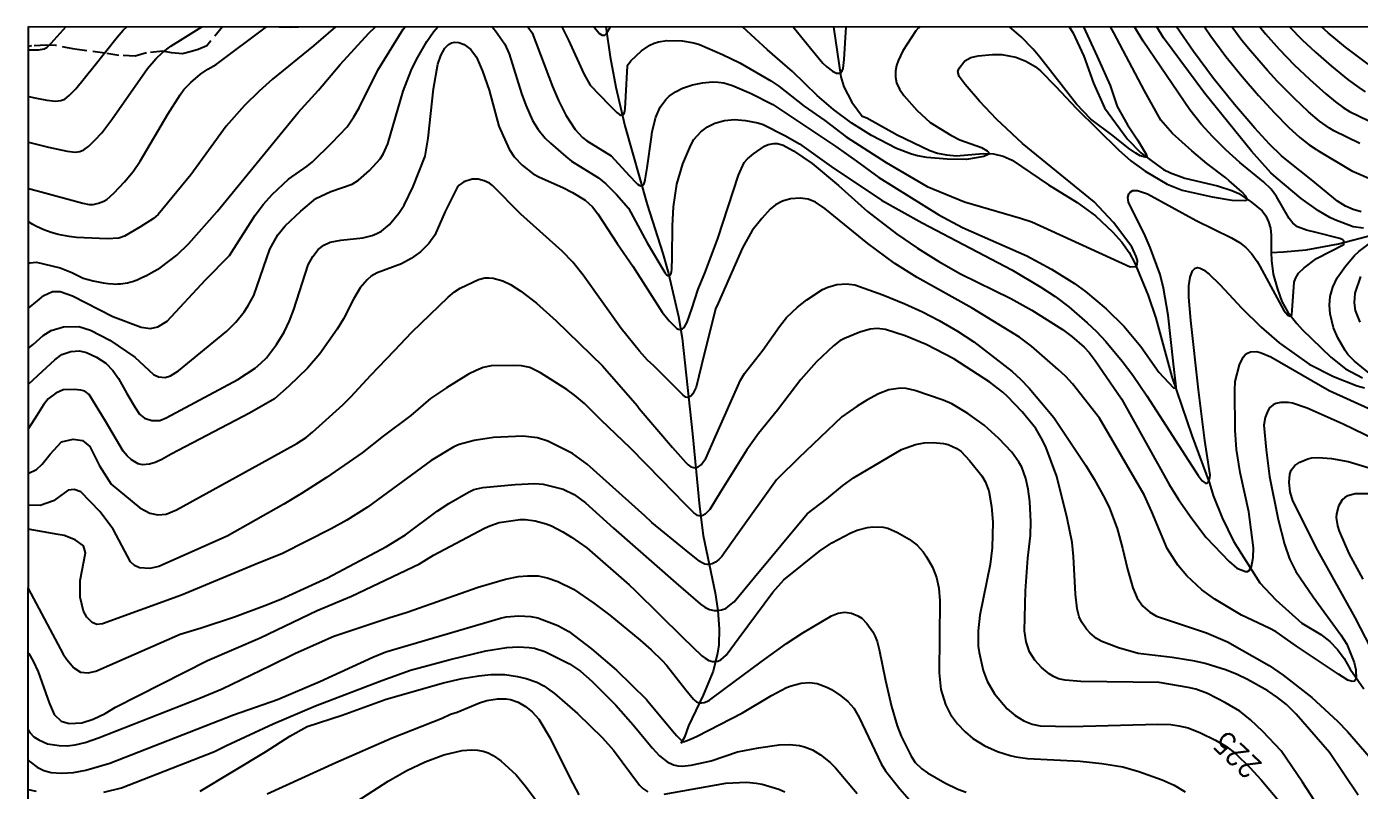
# Model space of a CAD drawing. Extents: x 197794 to 200030, y 561152 to 563931.
# Drawn here: x 197794 to 198343, y 563613 to 563927 of the extents above; entities that cross this region are included whole.
import ezdxf
from ezdxf.enums import TextEntityAlignment as Align

# ---------------------------------------------------------------- set-up
doc = ezdxf.new("R2010")
doc.units = 0
doc.linetypes.add('5M2P5', pattern=[7.5, 5, -2.5])
for name, color, linetype in [('A0023119', 1, '5M2P5'), ('E0022112', 5, 'CONTINUOUS'), ('F0017111', 30, 'CONTINUOUS'), ('F0017114', 7, 'CONTINUOUS'), ('F0017131', 7, 'CONTINUOUS'), ('H0017334', 7, 'CONTINUOUS')]:
    doc.layers.add(name, color=color, linetype=linetype)
doc.styles.add('HIST', font='romans.shx', dxfattribs={"bigfont": 'ngsw.shx'})

msp = doc.modelspace()

# ---------------------------------------------------------------- linework, layer by layer
at = {"layer": 'A0023119'}
for points in [[(197874.498, 563927.429), (197868.025, 563919.516), (197864.533, 563918.062), (197861.16, 563917.01), (197857.964, 563916.301), (197853.484, 563916.688), (197849.867, 563917.346), (197843.145, 563916.671), (197840.797, 563915.964), (197838.493, 563915.272), (197831.813, 563915.608), (197826.038, 563916.527), (197813.506, 563918.139), (197805.646, 563919.732), (197801.862, 563919.816), (197795.852, 563919.523), (197794.528, 563919.208)], [(197897.804, 563927.426), (197902.663, 563927.273), (197905.563, 563927.401), (197905.772, 563927.425)]]:
    msp.add_lwpolyline(points, dxfattribs=at)
at = {"layer": 'E0022112', "flags": 128}
for points in [[(198032.54, 563927.408), (198034.27, 563915), (198036.57, 563902.5), (198040.31, 563886.62), (198049.5, 563854.2), (198056.03, 563833.95), (198058.33, 563825.71), (198062.38, 563808.04), (198063.94, 563799.11), (198068.23, 563759.6), (198071.06, 563729.63), (198072.65, 563717.72), (198077.54, 563694.08), (198078.64, 563686.81), (198079.23, 563679.31), (198079.03, 563672.74), (198078.57, 563669.27), (198076.69, 563661.81), (198072.54, 563651.91), (198066.6, 563639.3), (198064.85, 563634.67), (198063.42, 563632.08)], [(198126.25, 563927.395), (198129.36, 563906.71), (198130.62, 563902.62), (198133.93, 563896.27), (198138.11, 563890.53), (198140.06, 563889.91), (198152.57, 563882.81), (198165.99, 563876.43), (198169.24, 563875.27), (198172.88, 563874.58), (198176.96, 563874.25), (198187.98, 563875.21), (198192.25, 563874.96), (198196.26, 563874.07), (198199.97, 563872.47), (198214.87, 563862.2), (198226.68, 563855.01), (198234.32, 563849.41), (198241.48, 563842.75), (198245.17, 563838.69), (198248.16, 563834.34), (198250.48, 563829.93), (198256.06, 563816.65), (198259.15, 563807.34), (198265.79, 563783.14), (198274, 563758.89), (198281.24, 563739.31), (198282.8, 563734.18), (198286.56, 563724.96), (198291.19, 563715.44), (198302.01, 563698.25), (198308.57, 563691.29), (198319.28, 563681.55), (198327.11, 563676.91), (198330.88, 563674.08), (198334.01, 563670.78), (198336.71, 563667.01), (198339.31, 563662.6), (198344.84, 563654.5)], [(198223.379, 563927.382), (198225.01, 563924.98), (198229.54, 563915.26), (198233.4, 563904.18), (198238.01, 563893.97), (198247.52, 563881.04), (198253, 563875.42), (198259.79, 563870.31), (198262.36, 563868.6), (198265.17, 563867.21), (198271.1, 563864.95), (198284.55, 563861.81), (198290.53, 563859.88), (198293.4, 563858.63), (198298.52, 563855.08), (198302.92, 563851.48), (198304.54, 563849.52), (198305.63, 563847.07), (198306.35, 563844.37), (198306.72, 563841.55), (198306.748, 563834.302), (198306.76, 563831.1), (198307.55, 563825.38), (198309.26, 563819.25), (198311.09, 563814.14), (198313.5, 563809.8), (198317.23, 563805.11), (198319.48, 563802.57), (198331.31, 563791.23), (198337.36, 563786.44), (198344.29, 563782.68)], [(198306.748, 563834.302), (198311.74, 563834.66), (198321.05, 563835.5), (198334.39, 563837.97), (198349.08, 563841.8), (198363.31, 563848.26), (198379.98, 563856.64), (198404.23, 563868.6), (198419.26, 563880.58), (198446.07, 563901.39), (198453.02, 563910), (198467.99, 563926.6), (198468.549, 563927.348)]]:
    msp.add_lwpolyline(points, dxfattribs=at)
at = {"layer": 'F0017111'}
for points, elevation in [([(197794.495, 563794.973), (197796.471, 563796.469), (197800.537, 563800.109), (197803.835, 563802.227), (197808.996, 563803.713), (197815.309, 563803.834), (197820.044, 563802.419), (197828.066, 563798.269), (197838.42, 563791.241), (197846.1, 563784.125), (197848.066, 563783.164), (197850.872, 563782.832), (197853.097, 563783.49), (197856.359, 563785.608), (197876.34, 563801.96), (197879.93, 563805.63), (197883.44, 563809.93), (197885, 563812.23), (197887.4, 563816.68), (197894.07, 563835.71), (197897.26, 563841.6), (197900.37, 563845.39), (197906.81, 563851.44), (197912.96, 563856.59), (197919.17, 563859.47), (197927.93, 563862.57), (197930.56, 563864.15), (197935.1, 563868.15), (197939.49, 563872.98), (197940.7, 563874.87), (197942.65, 563879.12), (197948.99, 563900.82), (197952.32, 563909.32), (197954.48, 563913.92), (197958.72, 563921.39), (197961.41, 563925.34), (197963.277, 563927.417)], 195), ([(197794.499, 563811.449), (197798.254, 563814.403), (197800.831, 563816.701), (197804.429, 563818.25), (197807.628, 563818.339), (197812.625, 563816.447), (197829.314, 563808.026), (197840.984, 563803.628), (197844.81, 563803.054), (197847.886, 563803.694), (197851.765, 563806.029), (197867.49, 563823.033), (197877.37, 563833.15), (197887.95, 563849.79), (197891.41, 563854.22), (197895.03, 563858.27), (197901.67, 563864.56), (197909.46, 563869.97), (197911.65, 563871.75), (197919.61, 563879.5), (197925.9, 563886.2), (197928.64, 563890.21), (197930.82, 563893.99), (197938.52, 563909.56), (197948.97, 563926.4), (197949.789, 563927.419)], 190), ([(197794.504, 563829.853), (197795.059, 563830.115), (197797.892, 563830.39), (197807.604, 563828.029), (197812.377, 563826.146), (197817.139, 563823.723), (197821.27, 563822.683), (197823.328, 563822.226), (197825.375, 563821.843), (197827.409, 563821.559), (197829.426, 563821.4), (197830.427, 563821.374), (197831.422, 563821.389), (197832.412, 563821.447), (197833.396, 563821.552), (197834.396, 563821.71), (197835.389, 563821.917), (197836.376, 563822.169), (197837.358, 563822.463), (197839.305, 563823.166), (197841.235, 563823.999), (197843.151, 563824.935), (197845.057, 563825.95), (197848.85, 563828.11), (197855.66, 563833.33), (197860.61, 563838.06), (197872.31, 563851.32), (197905.65, 563892.09), (197914.03, 563901.32), (197922.99, 563911.82), (197934.82, 563924.79), (197937.521, 563927.421)], 185), ([(197921.063, 563927.423), (197912.02, 563919.59), (197895.08, 563905.81), (197889.56, 563900.9), (197883.55, 563895.01), (197876.03, 563886.37), (197861.5, 563866.37), (197847.93, 563850.07), (197846, 563848.4), (197840.5, 563844.79), (197834.17, 563841.1), (197831.8, 563840.21), (197826.959, 563840.059), (197820.638, 563840.207), (197817.502, 563840.36), (197814.395, 563840.605), (197811.326, 563840.975), (197809.809, 563841.216), (197808.305, 563841.5), (197806.815, 563841.831), (197805.341, 563842.213), (197803.884, 563842.648), (197802.445, 563843.142), (197800.908, 563843.745), (197799.39, 563844.412), (197797.89, 563845.133), (197796.404, 563845.9), (197794.509, 563846.953)], 180), ([(198279.177, 563927.374), (198281.82, 563923.55), (198288.05, 563915.2), (198294.68, 563906.93), (198301.49, 563899.02), (198308.05, 563891.9), (198313.82, 563886.08), (198318.54, 563881.75), (198322.34, 563878.73), (198325.54, 563876.63), (198325.98, 563876.41), (198339.96, 563867.98), (198348.92, 563864.14)], 205), ([(198343.29, 563879.25), (198332.49, 563884.48), (198330.73, 563885.54), (198326.63, 563888.54), (198322.08, 563892.33), (198316.24, 563897.81), (198309.36, 563904.77), (198305.14, 563909.35), (198298.14, 563917.43), (198294.62, 563921.77), (198290.508, 563927.373)], 210), ([(198301.969, 563927.371), (198304.31, 563924.51), (198310.01, 563918.1), (198316.13, 563911.77), (198322.59, 563905.61), (198329.2, 563899.78), (198333.2, 563896.52), (198336.41, 563894.15), (198338.96, 563892.5), (198354.6, 563884.88)], 215), ([(198314.301, 563927.369), (198319.42, 563922.06), (198324.91, 563916.9), (198331.51, 563911.14), (198338.44, 563905.59), (198342.79, 563902.38), (198345.48, 563900.58)], 220), ([(198358.78, 563752.76), (198336.31, 563763.66), (198321.54, 563770.24), (198315.42, 563772.29), (198313.72, 563772.58), (198310.68, 563772.6), (198308.64, 563772.17), (198307.46, 563771.61), (198306.01, 563770.34), (198305.25, 563769.17), (198304.17, 563766.41), (198303.71, 563763.22), (198304.64, 563753.01), (198305.99, 563742.07), (198309.51, 563724.33), (198312.17, 563714.11), (198314.2, 563708.15), (198316.84, 563702.95), (198323.97, 563692.41), (198335.39, 563676.74), (198337.84, 563672.99), (198340.89, 563665.34), (198341.56, 563662.31), (198341.73, 563658.72), (198340.98, 563657.7), (198340.11, 563657.54), (198338.32, 563658.18), (198334.41, 563660.55), (198317.09, 563672.08), (198308.74, 563678.03), (198305.89, 563679.61), (198294.5, 563684.93), (198283.43, 563691.43), (198278.07, 563695.33), (198271.89, 563701.06), (198268.24, 563705.45), (198263.87, 563712.42), (198257.51, 563727.53), (198254.31, 563734.47), (198235.99, 563766.08), (198224.85, 563780.2), (198222.07, 563783.26), (198218.95, 563786.13), (198207.93, 563795.76), (198202.99, 563799.54), (198183.44, 563811.45), (198160.84, 563824.07), (198151.62, 563829.9), (198140.5, 563838.08), (198122.72, 563852.55), (198118.87, 563855.17), (198115.83, 563856.3), (198112.6, 563856.77), (198108.61, 563856.53), (198105.35, 563855.57), (198102.39, 563853.95), (198100.21, 563852.18), (198096.76, 563848.43), (198092.75, 563843.47), (198088.77, 563836.35), (198078.83, 563813.49), (198077.66, 563811.09), (198071.95, 563787.95), (198069.72, 563778.9), (198069.06, 563777.51), (198068.39, 563776.16), (198067.46, 563775.2), (198066.6, 563774.6), (198066.1, 563774.64), (198065.49, 563774.8), (198064.89, 563775.18), (198064.33, 563775.62), (198061.18, 563778.71), (198053.24, 563786.69), (198052.28, 563787.7), (198049.68, 563790.03), (198046.4, 563793.76), (198038.75, 563803.07), (198023.13, 563825.06), (198018.94, 563830.34), (198014.51, 563834.95), (197997.51, 563850.11), (197985.73, 563862), (197984.52, 563862.88), (197982.29, 563863.92), (197979.83, 563864.52), (197977.37, 563864.54), (197973.94, 563863.49), (197972.06, 563862.11), (197971.27, 563861.16), (197966.23, 563851.26), (197961.98, 563841.56), (197959.54, 563838.03), (197956.14, 563834.7), (197952.22, 563831.86), (197948.21, 563829.72), (197938.18, 563825.92), (197935.78, 563824.56), (197934.11, 563823.15), (197931.25, 563819.76), (197928.51, 563815.07), (197924.33, 563807.04), (197921.77, 563802.78), (197914.58, 563792.55), (197909.51, 563786.76), (197901.87, 563779.24), (197895.92, 563774.04), (197885.608, 563768.097), (197853.351, 563751.319), (197849.521, 563749.084), (197846.705, 563747.86), (197844.44, 563747.189), (197841.514, 563746.877), (197839.71, 563747.253), (197836.955, 563748.986), (197835.158, 563750.593), (197833.545, 563752.537), (197826.224, 563764.837), (197819.552, 563775.9), (197817.717, 563777.268), (197816.143, 563777.66), (197813.345, 563777.855), (197808.804, 563777.704), (197805.816, 563776.448), (197802.59, 563774.049), (197800.746, 563771.644), (197797.951, 563767.209), (197794.486, 563761.882)], 205), ([(197794.481, 563743.241), (197797.793, 563744.971), (197800.195, 563747.074), (197803.421, 563751.282), (197808.205, 563756.282), (197812.908, 563757.495), (197816.827, 563756.93), (197819.787, 563754.437), (197823.82, 563746.446), (197828.62, 563738.915), (197840.428, 563729.102), (197844.491, 563726.891), (197847.85, 563726.194), (197851.263, 563726.508), (197855.6, 563728.376), (197889.489, 563746.977), (197905.11, 563755.67), (197908.96, 563758.15), (197911.59, 563760.3), (197924.05, 563771.58), (197927.35, 563774.85), (197935.63, 563783.87), (197945.45, 563793.91), (197952.52, 563801.59), (197967.51, 563816.02), (197970.07, 563818.15), (197972.41, 563819.6), (197979.98, 563823.3), (197982.57, 563823.91), (197984.22, 563823.97), (197985.99, 563823.78), (197990.03, 563822.64), (197993.17, 563821.2), (197997.52, 563818.44), (198003.88, 563813.44), (198011.97, 563806.19), (198031.08, 563787.69), (198045.33, 563771.25), (198046.29, 563770.04), (198060.01, 563754.01), (198065.45, 563747.81), (198066.45, 563746.9), (198067.52, 563746.1), (198068.63, 563745.71), (198069.55, 563745.58), (198070.57, 563746.05), (198071.72, 563746.88), (198072.68, 563748.17), (198073.63, 563749.51), (198077.67, 563758.59), (198087.99, 563781.79), (198089.61, 563784.54), (198097.2, 563794.18), (198104.03, 563803.87), (198106.96, 563807.62), (198111.47, 563811.8), (198115.27, 563814.86), (198121.79, 563819.07), (198123.93, 563820.14), (198127.73, 563821.21), (198131.64, 563821.45), (198135.16, 563821), (198146.7, 563816.88), (198155.7, 563813.26), (198163.01, 563809.95), (198169.83, 563806.35), (198177.36, 563801.89), (198184.16, 563797.49), (198199.96, 563785.27), (198203.35, 563782.18), (198206.91, 563778.48), (198217.13, 563766.42), (198230.34, 563746.56), (198233.79, 563741), (198238.18, 563732.98), (198240.03, 563729.02), (198243.18, 563720.62), (198245.44, 563712.5), (198247.43, 563703.82), (198249.67, 563696.19), (198251.5, 563691.86), (198253.83, 563688.64), (198256.71, 563686.13), (198259.4, 563684.55), (198279.97, 563677.69), (198288.75, 563673.95), (198305.84, 563664.19), (198311.64, 563660.17), (198323.4, 563650.98), (198334.06, 563641.25), (198338.14, 563636.92), (198352.49, 563620.42)], 210), ([(198342.56, 563610.73), (198330.71, 563628.3), (198316.97, 563644.04), (198312.94, 563648.04), (198309.34, 563651.04), (198305.31, 563653.72), (198296.93, 563658.43), (198292.69, 563660.47), (198288.27, 563662.24), (198279.54, 563664.96), (198275.26, 563665.95), (198265.92, 563667.41), (198251.92, 563669.05), (198243.81, 563671.49), (198236.93, 563674.04), (198234.67, 563675.31), (198232.05, 563677.46), (198230.55, 563679.16), (198228.58, 563682.17), (198227.61, 563684.28), (198226.67, 563687.49), (198225.98, 563693.49), (198225.18, 563709.02), (198224.61, 563714.87), (198222.65, 563724.92), (198218.39, 563742.03), (198213.91, 563753.91), (198212.47, 563757.04), (198209.66, 563761.85), (198204.08, 563768.64), (198198.06, 563775.05), (198196.07, 563776.87), (198190.71, 563780.88), (198175.94, 563790.6), (198164.47, 563796.45), (198155.9, 563800.07), (198147.75, 563802.57), (198144.34, 563803.04), (198141.43, 563802.75), (198137.14, 563801.59), (198130.81, 563798.97), (198128.96, 563797.93), (198126.33, 563795.92), (198119.24, 563789.32), (198112.89, 563781.96), (198103.2, 563769.41), (198095.35, 563759.77), (198090.6, 563753.04), (198079.62, 563735.39), (198075.32, 563728.49), (198074.4, 563727.51), (198073.48, 563726.57), (198072.45, 563726.03), (198071.57, 563725.76), (198070.97, 563725.81), (198070.23, 563726.02), (198069.51, 563726.49), (198068.82, 563727.04), (198065.03, 563730.83), (198055.46, 563740.64), (198042.6, 563753.73), (198030.51, 563765.23), (198023.7, 563772.18), (198019.64, 563775.58), (198016.41, 563777.87), (198005.61, 563784.84), (198001.18, 563786.92), (197997.68, 563787.66), (197994.55, 563787.86), (197985.23, 563787.63), (197981.92, 563786.92), (197979.11, 563785.77), (197975.95, 563784.16), (197966.79, 563778.57), (197960.25, 563774.16), (197952.17, 563767.21), (197940.69, 563758.74), (197932.06, 563751.86), (197917.3, 563741.65), (197907.12, 563735), (197899.8, 563730.62), (197876.365, 563717.489), (197848.208, 563704.982), (197844.561, 563704.126), (197840.343, 563704.475), (197838.256, 563705.398), (197836.579, 563706.939), (197829.46, 563720.378), (197823.997, 563727.665), (197816.185, 563735.67), (197813.349, 563736.685), (197810.927, 563736.373), (197804.873, 563732.024), (197799.325, 563730.073), (197794.6, 563730.239), (197794.477, 563730.27)], 215), ([(198326.14, 563605.96), (198319.61, 563616.12), (198310.78, 563628.95), (198303.2, 563636.95), (198298.18, 563641.83), (198293.78, 563645.39), (198287.85, 563648.83), (198280.51, 563652.56), (198275.66, 563654.35), (198272.5, 563655.16), (198260.58, 563657.13), (198228.24, 563657.58), (198221.75, 563658.1), (198219.02, 563658.72), (198216.94, 563659.57), (198215.13, 563660.68), (198212, 563663.35), (198209.25, 563666.38), (198207.07, 563669.85), (198205.67, 563673.97), (198205, 563678.51), (198205.43, 563694.93), (198206.47, 563708.43), (198207.46, 563717.72), (198207.66, 563723.39), (198207.2, 563731.69), (198206.58, 563736.77), (198205.56, 563741.27), (198203.89, 563745.86), (198202.72, 563748), (198199.83, 563752.05), (198194.47, 563757.77), (198188.38, 563763.27), (198181.72, 563767.95), (198175.06, 563772.04), (198171.56, 563773.53), (198159.82, 563777.56), (198156.31, 563778.35), (198153.93, 563778.43), (198149.06, 563777.74), (198144.79, 563776.15), (198140.01, 563773.55), (198136.13, 563771.08), (198129.77, 563766.58), (198111.83, 563749.59), (198103.7, 563741.49), (198102.79, 563740.65), (198086.66, 563717.97), (198080.35, 563709.09), (198079.04, 563707.86), (198077.73, 563706.68), (198076.31, 563706.04), (198075.12, 563705.76), (198074.31, 563705.73), (198073.29, 563705.89), (198072.25, 563706.41), (198071.26, 563707.03), (198065.64, 563711.5), (198051.4, 563723.09), (198048.56, 563725.81), (198024.8, 563747.18), (198018.78, 563751.53), (198008.56, 563756.59), (198004.28, 563757.96), (197998.23, 563758.68), (197986.15, 563758.09), (197978.24, 563756.91), (197972.09, 563755.27), (197969.83, 563754.22), (197960.48, 563748.67), (197934.2, 563729.4), (197925.78, 563724.09), (197919.3, 563720.55), (197899.25, 563710.29), (197887.95, 563705.85), (197857.67, 563693.17), (197825.037, 563681.36), (197822.765, 563681.048), (197820.753, 563681.877), (197818.551, 563684.128), (197817.22, 563686.521), (197815.827, 563692.308), (197815.789, 563699.211), (197818.017, 563710.615), (197817.153, 563713.429), (197813.782, 563715.987), (197809.28, 563717.776), (197806.817, 563718.081), (197794.475, 563720.353)], 220), ([(198347.79, 563671.47), (198341.28, 563683.89), (198325.93, 563711.49), (198315.65, 563731.97), (198314.53, 563735.79), (198314.06, 563739.53), (198314.39, 563743.05), (198314.97, 563744.63), (198316.46, 563746.54), (198318.56, 563748), (198321.78, 563749.31), (198323.44, 563749.69), (198326.23, 563749.92), (198331.49, 563749.43), (198338.37, 563748.26), (198357.17, 563742.6)], 210), ([(198347.1, 563734.94), (198341.36, 563734.95), (198338.24, 563734.15), (198337.03, 563733.43), (198336.01, 563732.46), (198334.45, 563729.82), (198333.58, 563726.73), (198333.49, 563725.11), (198334, 563721.75), (198334.76, 563719.51), (198338.7, 563710.34), (198344.48, 563699.78)], 215), ([(197794.461, 563669.347), (197794.634, 563669.12), (197796.522, 563665.911), (197798.491, 563661.547), (197803.037, 563648.769), (197805.085, 563643.993), (197807.961, 563641.154), (197811.357, 563640.289), (197816.529, 563640.54), (197821.241, 563642.006), (197826.101, 563644.388), (197830.427, 563647.002), (197868.272, 563666.165), (197890.05, 563675.54), (197913.57, 563686.78), (197927.6, 563692.79), (197938.93, 563698.04), (197955.7, 563706.12), (197961.47, 563709.68), (197982.45, 563720.74), (197984.64, 563721.76), (197988.59, 563723.03), (197997.17, 563724.33), (197999.35, 563724.37), (198003.36, 563723.81), (198007.9, 563722.57), (198010.12, 563721.72), (198014.76, 563719.3), (198018.38, 563717.04), (198024.71, 563712.72), (198042.08, 563697.34), (198044.52, 563695.05), (198064.27, 563675.69), (198072.09, 563668.21), (198073.48, 563667.14), (198074.97, 563666.22), (198076.47, 563665.84), (198077.69, 563665.77), (198078.69, 563665.99), (198079.88, 563666.5), (198080.99, 563667.46), (198082.1, 563668.46), (198087.49, 563675.76), (198101.27, 563694.4), (198105.79, 563699.46), (198120.58, 563711.29), (198125.57, 563714.72), (198133.45, 563718.85), (198136.1, 563719.98), (198140.29, 563721.04), (198142.47, 563721.29), (198146.77, 563721.12), (198148.77, 563720.69), (198152.64, 563719), (198157.55, 563716.16), (198160.78, 563713.78), (198163.25, 563711.07), (198164.7, 563709.01), (198167.14, 563704.65), (198168.8, 563700.37), (198169.68, 563696.08), (198170.07, 563690.83), (198169.8, 563661.08), (198170.52, 563654.26), (198172.45, 563648.05), (198174.57, 563644), (198177.42, 563640.12), (198180.57, 563636.77), (198183.69, 563634.07), (198188.62, 563631.07), (198193.95, 563628.69), (198199.16, 563627.02), (198201.39, 563626.48), (198206.26, 563625.85), (198227.95, 563624.77), (198236.85, 563623.74), (198245.55, 563622.36), (198252.16, 563620.54), (198261.82, 563617), (198266.76, 563614.91), (198271.26, 563612.14)], 230), ([(197794.453, 563637.653), (197795.124, 563636.584), (197796.797, 563634.818), (197798.749, 563633.502), (197802.407, 563631.915), (197807.208, 563631.146), (197810.486, 563631.092), (197813.849, 563631.474), (197817.937, 563632.478), (197823.39, 563634.289), (197865.482, 563650.783), (197874.35, 563654.59), (197894.35, 563664.13), (197904.59, 563669.31), (197920.39, 563676.25), (197943.07, 563683.87), (197950.56, 563686.12), (197979.82, 563696.47), (197991.14, 563699.76), (197996.43, 563700.78), (198000.24, 563701.18), (198004.57, 563701.09), (198008.32, 563700.31), (198012.71, 563698.84), (198019.14, 563695.65), (198027.59, 563689.81), (198034.07, 563684.97), (198046.58, 563674.66), (198051.16, 563670.6), (198055.68, 563666.17), (198057.49, 563664.23), (198065.47, 563654.15), (198068.63, 563650.25), (198069.22, 563649.67), (198069.85, 563649.16), (198070.52, 563648.9), (198071.07, 563648.8), (198071.91, 563648.73), (198072.97, 563648.85), (198074.08, 563649.34), (198075.19, 563649.87), (198081.18, 563654.33), (198096.49, 563665.72), (198107, 563673.23), (198113.61, 563677.58), (198125.44, 563684.64), (198128.29, 563685.78), (198131, 563686.11), (198133.75, 563685.74), (198136.35, 563684.68), (198137.93, 563683.6), (198140.08, 563681.46), (198142.51, 563677.99), (198143.49, 563676.09), (198144.29, 563674.04), (198145.14, 563670.72), (198147.71, 563657.95), (198150.15, 563647.27), (198152.51, 563639.31), (198154.19, 563635.09), (198158.3, 563626.77), (198160.03, 563624.21), (198162.7, 563621.56), (198165.08, 563619.88), (198172.23, 563615.85), (198177.6, 563613.18), (198181.03, 563611.91)], 235), ([(197794.449, 563625.277), (197795.209, 563624.433), (197798.173, 563622.203), (197800.83, 563620.844), (197803.919, 563620.123), (197808.179, 563619.812), (197813.116, 563620.064), (197818.236, 563621.038), (197828.05, 563623.956), (197879.06, 563643.77), (197897.109, 563650.093), (197914.579, 563657.573), (197936.419, 563667.643), (197941.749, 563669.833), (197989.059, 563683.653), (197991.409, 563684.173), (197996.679, 563684.593), (198001.569, 563684.383), (198004.409, 563683.743), (198012.729, 563680.693), (198017.249, 563678.223), (198026.629, 563670.963), (198036.879, 563662.203), (198049.299, 563650.103), (198050.329, 563648.793), (198060.839, 563636.213), (198061.759, 563635.213), (198062.849, 563634.013), (198063.529, 563633.383), (198063.999, 563633.003), (198064.329, 563632.733), (198064.849, 563632.883), (198065.589, 563633.103), (198066.699, 563633.503), (198068.569, 563634.363), (198070.159, 563635.093), (198088.749, 563644.643), (198100.759, 563651.863), (198106.919, 563655.033), (198108.859, 563655.803), (198113.009, 563656.903), (198116.379, 563657.133), (198119.619, 563656.703), (198123.609, 563655.243), (198125.529, 563654.223), (198129.339, 563651.643), (198132.239, 563649.263), (198134.719, 563646.523), (198136.859, 563642.763), (198145.899, 563623.683), (198147.779, 563620.773), (198153.619, 563613.333), (198157.549, 563608.993)], 240), ([(197825.601, 563611.919), (197832.909, 563613.799), (197871.226, 563628.753), (197876.18, 563631.24), (197895.33, 563640.18), (197912.89, 563647.56), (197940.23, 563657.97), (197951.92, 563662.17), (197968.31, 563666.66), (197983.08, 563670.2), (197991.73, 563671.61), (197996.3, 563671.92), (198000.91, 563671.64), (198003.12, 563671.26), (198007.29, 563669.94), (198017.45, 563664.86), (198022.09, 563661.78), (198026.74, 563657.71), (198036.55, 563647.77), (198043.74, 563639.74), (198051.54, 563630.23), (198054.65, 563626.95), (198057.82, 563624.4), (198060.34, 563623.2), (198062.1, 563622.79), (198064.01, 563622.67), (198067.7, 563623.09), (198075.9, 563624.92), (198086.68, 563628.55), (198095.36, 563630.19), (198103.87, 563631.43), (198108.15, 563631.63), (198112.25, 563631.21), (198114.32, 563630.67), (198117.6, 563629.35), (198120.93, 563627.38), (198124.99, 563624.23), (198127.19, 563621.99), (198136.1, 563611.46)], 245), ([(197892.86, 563611.334), (197921.216, 563624.249), (197944.45, 563634.37), (197964.97, 563642.42), (197968.43, 563644.04), (197971.25, 563644.98), (197980.36, 563648.75), (197983.41, 563649.67), (197987.78, 563650.43), (197991.47, 563650.43), (197993.18, 563650.16), (197996.37, 563649.06), (197999.34, 563647.3), (198002.19, 563645), (198004.85, 563642.05), (198009.52, 563634.23), (198017.62, 563617.83), (198021.34, 563610.89)], 255), ([(197929.98, 563608.25), (197942.83, 563616.47), (197950.45, 563620.91), (197958.01, 563624.45), (197965.73, 563627.4), (197973.24, 563629.17), (197977.14, 563629.45), (197979.59, 563629.3), (197981.88, 563628.86), (197984.04, 563628.12), (197986.11, 563627.08), (197989.26, 563624.88), (197995.48, 563619.12), (197999.28, 563614.6), (198004.67, 563607.35)], 260), ([(197794.446, 563613.047), (197797.716, 563612.322)], 245)]:
    msp.add_lwpolyline(points, dxfattribs=dict(at, elevation=elevation))
at = {"layer": 'F0017111', "flags": 128}
for points, elevation in [([(197794.517, 563879.901), (197802.76, 563877.76), (197810.5, 563876.08), (197813.85, 563875.74), (197815.75, 563876.03), (197817.4, 563876.74), (197819.35, 563878.18), (197822.04, 563880.74), (197824.78, 563883.74), (197828.84, 563889.2), (197843.63, 563910.13), (197846.97, 563914.18), (197849.79, 563916.79), (197853.2, 563919.36), (197858.28, 563922.55), (197865.94, 563927.43)], 170), ([(197794.522, 563898.65), (197797.829, 563897.941), (197802.08, 563897.11), (197805.67, 563896.77), (197807.82, 563896.97), (197809.49, 563897.62), (197811.36, 563899.02), (197814.07, 563901.81), (197821.48, 563911.05), (197831.04, 563923.15), (197833.57, 563926.02), (197835.065, 563927.434)], 165), ([(197794.527, 563917.95), (197795.26, 563917.87), (197798.76, 563917.88), (197800.99, 563918.26), (197802.1, 563918.87), (197803.96, 563920.67), (197810.128, 563927.438)], 160), ([(197985.657, 563927.414), (197987.04, 563925.78), (197990.8, 563920.17), (197992.64, 563916.26), (197997.76, 563899.92), (197999.51, 563895.06), (198002.27, 563888.78), (198004.62, 563885.05), (198007.53, 563881.5), (198009.63, 563879.4), (198015.95, 563873.87), (198018.39, 563872.04), (198029.46, 563865.14), (198032.5, 563862.73), (198036.91, 563858.29), (198041.82, 563852.6), (198049.52, 563838.41), (198054.69, 563829.57), (198056.74, 563826.13), (198057.11, 563825.6), (198057.55, 563825.12), (198058.03, 563824.83), (198058.55, 563824.74), (198059.07, 563825.16), (198059.41, 563825.78), (198059.59, 563826.58), (198059.67, 563827.4), (198059.76, 563832.46), (198059.92, 563845.4), (198060.41, 563853.2), (198061.73, 563862.54), (198064.24, 563870.89), (198067.48, 563878.6), (198068.81, 563880.91), (198071.67, 563884.11), (198074.4, 563886.15), (198077.44, 563887.7), (198081.45, 563888.82), (198085.56, 563889.17), (198090.07, 563888.83), (198095.06, 563887.82), (198097.37, 563887.07), (198106.29, 563882.62), (198112.31, 563879.11), (198125.34, 563869.78), (198146.12, 563855.94), (198162.81, 563846.53), (198199.83, 563827.24), (198211.82, 563820.07), (198217.61, 563816.25), (198223.27, 563812), (198230.92, 563805.42), (198234.65, 563801.8), (198238.51, 563797.65), (198245.23, 563789.61), (198249.62, 563783.78), (198255.38, 563775.28), (198276.6, 563742.44), (198278.19, 563740.3), (198279.56, 563739.25), (198280.31, 563739.32), (198280.9, 563739.89), (198281.44, 563741.44), (198281.54, 563742.66), (198279.38, 563756.93), (198276.8, 563777.83), (198273.54, 563806.36), (198272.8, 563815.94), (198272.81, 563820.67), (198273.3, 563824.19), (198274.28, 563826.82), (198275.36, 563827.92), (198276.29, 563828.14), (198277.41, 563827.92), (198278.77, 563827.24), (198281.18, 563825.45), (198285.53, 563821.24), (198294.58, 563811.44), (198302.52, 563803.53), (198309.98, 563797.17), (198322.32, 563788.38), (198332.33, 563783.32), (198342.15, 563779.42), (198345.21, 563778.55)], 195), ([(198000.379, 563927.412), (198002.06, 563924.84), (198010.54, 563902.72), (198012.97, 563896.94), (198015.98, 563890.9), (198019.8, 563885.02), (198022.89, 563881.75), (198024.64, 563880.34), (198034.63, 563874.16), (198042.13, 563866.08), (198045.09, 563862.94), (198045.6, 563862.47), (198046.17, 563862.07), (198046.74, 563861.87), (198047.31, 563861.91), (198047.88, 563862.25), (198048.28, 563862.81), (198048.56, 563863.56), (198048.74, 563864.35), (198049.48, 563869.27), (198051.3, 563881.85), (198051.6, 563884.26), (198053.11, 563890.13), (198054.94, 563894.24), (198057.22, 563897.46), (198058.63, 563898.86), (198061.15, 563900.64), (198064.1, 563902.06), (198068.16, 563903.5), (198072.29, 563904.34), (198076.47, 563904.65), (198078.77, 563904.54), (198081.11, 563904.22), (198084.74, 563903.2), (198092.33, 563899.9), (198101.33, 563895.39), (198127.22, 563878.05), (198135.75, 563872.06), (198144.93, 563865.21), (198169.77, 563849.83), (198179.43, 563844.68), (198206.03, 563832.99), (198216.15, 563827.55), (198225.68, 563821.56), (198230.19, 563818.24), (198238.7, 563811.15), (198246.04, 563803.91), (198253.01, 563795.63), (198260.4, 563785.04), (198266.46, 563778.63), (198267.11, 563778.45), (198267.47, 563778.61), (198267.54, 563779.1), (198267.44, 563780.21), (198266.46, 563788.43), (198264.28, 563808.58), (198262.31, 563819.69), (198260.97, 563825.33), (198256.82, 563836.45), (198254.72, 563841.23), (198247.87, 563855.09), (198247.61, 563857.04), (198247.99, 563858.56), (198248.51, 563859.29), (198249.65, 563859.88), (198251.59, 563859.88), (198255.73, 563858.51), (198275.82, 563847.52), (198290.37, 563840.4), (198293.7, 563838.54), (198296.31, 563836.43), (198298.61, 563833.91), (198300.86, 563830.62), (198301.97, 563828.75), (198311.85, 563810.4), (198313.54, 563808.48), (198314.52, 563808.13), (198315.01, 563808.35), (198315.23, 563808.88), (198315.32, 563810.53), (198316.23, 563822.08), (198316.68, 563823.64), (198318, 563825.88), (198320.33, 563828.1), (198325.32, 563831.83), (198336.62, 563837.73), (198336.7, 563838.32), (198336.62, 563839.13), (198336.18, 563839.58), (198335, 563840.17), (198325.17, 563842.54), (198321.23, 563843.57), (198317.49, 563844.97), (198315.62, 563846.41), (198314.11, 563848.4), (198308.88, 563857.44), (198306.72, 563860.52), (198303.57, 563863.44), (198293.79, 563871.51), (198288.07, 563876.67), (198282.58, 563882.06), (198277.78, 563887.32), (198273.13, 563893.12), (198253.94, 563921.46), (198250.351, 563927.378)], 190), ([(198014.36, 563927.41), (198017.13, 563921.92), (198023.43, 563907.99), (198026.07, 563903.39), (198033.89, 563895.24), (198036.97, 563892.06), (198037.5, 563891.59), (198038.1, 563891.19), (198038.68, 563890.99), (198039.27, 563891.04), (198039.8, 563891.43), (198040.15, 563892.03), (198040.37, 563892.81), (198040.47, 563893.61), (198040.76, 563898.6), (198041.42, 563911.35), (198041.67, 563911.81), (198042.8, 563913.34), (198047.12, 563917.51), (198050.56, 563919.81), (198052.34, 563920.61), (198054.14, 563921.15), (198057.69, 563921.71), (198063.93, 563921.59), (198068.78, 563920.82), (198071.08, 563920.15), (198080.56, 563916.03), (198087.72, 563912.49), (198100.43, 563905.18), (198103.82, 563902.97), (198114.28, 563894.7), (198122.76, 563888.72), (198131.57, 563881.98), (198147.95, 563871.5), (198164.97, 563861.51), (198180.29, 563855.18), (198203.36, 563848.5), (198208.03, 563846.94), (198248.53, 563828.42), (198250.77, 563828.54), (198251.47, 563829.24), (198251.59, 563831), (198251, 563832.65), (198249.24, 563836.76), (198241.72, 563846.74), (198233.73, 563855.31), (198204.25, 563879.22), (198193.48, 563889.26), (198186.49, 563896.78), (198180.6, 563903.58), (198178.14, 563906.92), (198177.6, 563908.89), (198178.11, 563910.31), (198180.46, 563913.32), (198182.9, 563914.67), (198185.9, 563915.42), (198191.79, 563915.98), (198195.75, 563915.9), (198201.48, 563914.85), (198205.55, 563913.26), (198209.37, 563910.96), (198211.56, 563909.17), (198217.83, 563902.97), (198226.49, 563893.69), (198243.73, 563876.69), (198248.79, 563872.15), (198254.75, 563867.91), (198263.77, 563862.54), (198269.98, 563860.09), (198282.34, 563857.25), (198290.53, 563855.9), (198296.03, 563855.73), (198296.63, 563856.04), (198296.78, 563856.29), (198296.71, 563856.74), (198296.28, 563857.6), (198294.64, 563859.33), (198289.31, 563863.94), (198288.02, 563865.08), (198280.13, 563870.99), (198273.97, 563876.25), (198266.07, 563883.45), (198261.17, 563888.87), (198254.43, 563901.02), (198241.84, 563924.91), (198240.44, 563927.379)], 185), ([(198034.309, 563927.407), (198032.69, 563924.49), (198031.94, 563923.83), (198031.15, 563923.78), (198029.79, 563924.57), (198028.17, 563926.47), (198027.591, 563927.408)], 180), ([(198161.97, 563927.39), (198161.37, 563927.01), (198160.28, 563925.69), (198154.93, 563917.5), (198152.94, 563913.32), (198152.28, 563911.49), (198151.8, 563909.03), (198151.83, 563906.68), (198152.34, 563904.25), (198153.49, 563901.67), (198155.24, 563899), (198160.7, 563892.99), (198166.13, 563887.91), (198174.68, 563882.66), (198178.41, 563880.77), (198187.25, 563877.63), (198189.62, 563876.32), (198190.28, 563875.54), (198190.02, 563874.76), (198188.24, 563873.97), (198181.17, 563872.67), (198173.12, 563872.89), (198164.83, 563873.48), (198160.98, 563874.14), (198158.44, 563874.88), (198152.21, 563877.21), (198141.94, 563882.61), (198133.88, 563887.69), (198126.3, 563893.34), (198119.64, 563899.01), (198109.4, 563909), (198099.13, 563917.89), (198088.99, 563927.24), (198088.78, 563927.4)], 180), ([(198229.36, 563927.381), (198234.92, 563915.12), (198240.27, 563903.17), (198243.28, 563894.6), (198247.51, 563886.95), (198251.54, 563880.79), (198255.29, 563874.56), (198255.47, 563874.08), (198255.45, 563873.81), (198255.21, 563873.65), (198254.69, 563873.61), (198252.7, 563874.2), (198250.91, 563875.28), (198247.89, 563877.42), (198241.53, 563882.5), (198232.31, 563889.3), (198226.49, 563895.48), (198211.31, 563914.87), (198208.6, 563918.13), (198203.68, 563923.27), (198198.846, 563927.385)], 180), ([(198344.68, 563844.46), (198340.51, 563844.94), (198332.91, 563847.78), (198330.81, 563848.76), (198326.13, 563851.54), (198319.01, 563856.64), (198308.69, 563865.23), (198306.59, 563867.23), (198298.62, 563876.11), (198279.29, 563899.86), (198262.29, 563922.9), (198259.572, 563927.377)], 195), ([(198349.21, 563782.91), (198341.03, 563789.55), (198338.34, 563792.3), (198337.18, 563793.93), (198334.1, 563799.24), (198332.4, 563803.33), (198330.96, 563809.1), (198330.7, 563812.66), (198331.02, 563816.28), (198332.05, 563820.1), (198333.83, 563823.87), (198337.27, 563828.76), (198340.99, 563833.17), (198342.77, 563834.74), (198348.37, 563838.92)], 195)]:
    msp.add_lwpolyline(points, dxfattribs=dict(at, elevation=elevation))
at = {"layer": 'F0017114', "elevation": 175, "flags": 128}
for points in [[(197794.512, 563860.79), (197798.3, 563859.76), (197816.98, 563854.67), (197819.5, 563854.21), (197821.17, 563854.16), (197823.45, 563854.65), (197825.62, 563855.51), (197826.83, 563856.26), (197829.67, 563858.87), (197834.13, 563863.52), (197837.64, 563867.68), (197840.51, 563871.95), (197851.97, 563891.31), (197857.01, 563899.35), (197858.63, 563901.48), (197861.52, 563904.44), (197865.37, 563907.81), (197868.46, 563909.97), (197871.87, 563911.89), (197892.586, 563927.427)], [(198109.682, 563927.397), (198116.82, 563918.55), (198121.91, 563912.44), (198123.62, 563910.83), (198125.91, 563909.13), (198127.54, 563908.31), (198128.58, 563908.24), (198129.44, 563908.64), (198129.91, 563909.2), (198130.27, 563910.22), (198130.73, 563913.95), (198131.6, 563927.394)]]:
    msp.add_lwpolyline(points, dxfattribs=at)
at = {"layer": 'F0017114'}
for points, elevation in [([(198343.77, 563851.18), (198340.53, 563852.09), (198337.27, 563853.52), (198334.01, 563855.55), (198323.17, 563864.44), (198313.78, 563871.83), (198310.91, 563874.26), (198305.98, 563879.05), (198299.91, 563885.61), (198291.54, 563895.33), (198282.95, 563906.03), (198274.63, 563917.24), (198267.623, 563927.376)], 200), ([(198346.62, 563911.94), (198337.34, 563918.97), (198330.11, 563924.92), (198327.403, 563927.368)], 225), ([(197794.491, 563780.143), (197800.38, 563785.471), (197805.441, 563790.123), (197808.293, 563792.277), (197812.06, 563793.578), (197815.558, 563793.822), (197818.444, 563793.19), (197822.544, 563791.227), (197826.424, 563788.796), (197829.314, 563785.803), (197831.62, 563782.402), (197835.136, 563776.29), (197838.472, 563770.428), (197840.236, 563767.777), (197842.413, 563766.082), (197845.398, 563765.179), (197848.658, 563765.193), (197851.333, 563766.196), (197880.769, 563781.958), (197887.91, 563786.72), (197890.36, 563788.71), (197892.65, 563790.99), (197896.69, 563796.5), (197899.87, 563801.53), (197902.13, 563806.26), (197903.9, 563810.93), (197909.86, 563829.29), (197911.67, 563832.77), (197913.99, 563835.67), (197916.2, 563837.4), (197918.89, 563838.61), (197923.33, 563839.49), (197932.34, 563840.42), (197936.19, 563841.41), (197938.14, 563842.18), (197939.97, 563843.19), (197943.27, 563845.85), (197947.15, 563850.62), (197949.36, 563853.94), (197953.15, 563861.53), (197957.97, 563874.03), (197959.22, 563881.49), (197961.49, 563901.85), (197963.23, 563911.92), (197964.43, 563915.61), (197966.07, 563918.63), (197967.63, 563920.12), (197968.88, 563920.73), (197970.3, 563921), (197971.87, 563920.91), (197974.16, 563920.11), (197976.9, 563918.01), (197979.16, 563914.89), (197981.69, 563909.14), (197984.43, 563901.29), (197988.4, 563886.47), (197992.64, 563877.01), (197994.69, 563873.8), (197998.03, 563870.4), (198002.53, 563866.74), (198005.14, 563865.37), (198014.7, 563861.2), (198018.7, 563859.12), (198023.93, 563855.89), (198027.05, 563853.19), (198029.24, 563850.26), (198037.16, 563838.08), (198043.65, 563828.72), (198055.76, 563809.71), (198058.57, 563806.15), (198061.68, 563803.11), (198062.72, 563802.65), (198064.04, 563802.87), (198064.76, 563803.51), (198065.98, 563805.64), (198067.99, 563811.18), (198070.52, 563819.28), (198073.33, 563825.89), (198078.62, 563840.2), (198087.2, 563866.25), (198089.44, 563871.45), (198090.86, 563873), (198093.31, 563875.05), (198097.86, 563878.16), (198099.44, 563878.83), (198101.74, 563879.33), (198103.26, 563879.27), (198105.63, 563878.54), (198109.83, 563876.33), (198117.47, 563871.08), (198128.38, 563861.96), (198140.31, 563851.3), (198152.33, 563842.11), (198160.97, 563836.17), (198169.79, 563830.65), (198178.69, 563825.61), (198199.43, 563815.39), (198208.11, 563810.63), (198220.69, 563802.7), (198224.6, 563799.73), (198229.61, 563795.31), (198231.71, 563793.18), (198234.22, 563789.91), (198245, 563774.07), (198264.59, 563738.7), (198268.47, 563732.51), (198274, 563724.75), (198279.86, 563716.93), (198289.32, 563707.02), (198292.6, 563704.34), (198296.05, 563702.93), (198296.96, 563702.94), (198297.68, 563703.31), (198298.64, 563704.97), (198299.21, 563708.63), (198299.36, 563712.66), (198297.51, 563727.5), (198293.97, 563743.64), (198292.44, 563753.22), (198291.89, 563761.13), (198291.68, 563777.63), (198291.79, 563781.14), (198293.65, 563788.01), (198295.11, 563791.24), (198295.97, 563792.24), (198296.98, 563792.94), (198298.17, 563793.39), (198300.82, 563793.52), (198302.57, 563793.08), (198306.51, 563791.43), (198330.6, 563777.56), (198348.13, 563769.49)], 200), ([(198343.3, 563805.65), (198341.5, 563810.49), (198341, 563813.58), (198341.26, 563817.63), (198343.61, 563824.53)], 200), ([(197794.468, 563695.898), (197808.789, 563668.843), (197810.318, 563666.701), (197813.26, 563663.188), (197816.031, 563661.368), (197819.118, 563661.102), (197822.269, 563661.826), (197857.014, 563677.078), (197865.75, 563679.69), (197879.42, 563684.23), (197891.96, 563688.83), (197898.53, 563691.5), (197917.74, 563700.27), (197942.05, 563713.21), (197949.91, 563718.03), (197962.99, 563727.79), (197967.77, 563730.91), (197975.84, 563735.63), (197978.08, 563736.63), (197981.81, 563737.51), (197995.11, 563738.8), (198003.28, 563739.11), (198006.7, 563738.89), (198014.92, 563736.77), (198019.42, 563734.65), (198024.06, 563731.25), (198035.63, 563720.78), (198061.37, 563698.17), (198071.55, 563689.45), (198073.35, 563688.22), (198075.25, 563687.18), (198077.13, 563686.81), (198078.64, 563686.81), (198080.12, 563687.05), (198081.9, 563687.7), (198083.61, 563689.01), (198085.31, 563690.39), (198093.8, 563700.6), (198115.49, 563726.71), (198123.51, 563732.78), (198129.99, 563738.21), (198134.49, 563741.44), (198154.34, 563753.16), (198160.12, 563755.29), (198163.68, 563755.96), (198167.4, 563756.13), (198171.61, 563755.68), (198173.57, 563755.18), (198177.21, 563753.55), (198178.92, 563752.34), (198182.43, 563748.67), (198187.44, 563742.32), (198188.87, 563740.02), (198190.36, 563736.12), (198191.45, 563729.65), (198192.04, 563723.17), (198191.74, 563712.71), (198190.91, 563705.79), (198186.61, 563684.91), (198185.9, 563678.41), (198185.94, 563672.16), (198186.33, 563669.56), (198188.06, 563662.12), (198189.68, 563657.75), (198192.66, 563652.48), (198197.91, 563646.37), (198201.16, 563643.5), (198204.77, 563641.36), (198208.24, 563639.94), (198211.46, 563639.24), (198224.16, 563639.06), (198260.02, 563640.04), (198265.27, 563639.8), (198268.61, 563639.32), (198272.49, 563638.42), (198277.55, 563636.48), (198283.73, 563633.45), (198287.94, 563630.9), (198291.96, 563627.86), (198297.94, 563622.11), (198302.57, 563617.07), (198310.6, 563607.61)], 225), ([(197865.301, 563612.39), (197892.256, 563628.578), (197902.26, 563634.99), (197909.46, 563639.06), (197923.81, 563643.75), (197941.95, 563650.24), (197965.57, 563657.02), (197973.23, 563658.75), (197980.09, 563659.97), (197985.08, 563660.52), (197990.8, 563660.45), (197996.02, 563659.62), (197999.63, 563658.74), (198004.11, 563657.27), (198006.93, 563655.82), (198011.38, 563652.59), (198020.87, 563644.44), (198031.15, 563634.37), (198035.71, 563629.3), (198046.41, 563614.9), (198047.8, 563613.44), (198049.81, 563612.15)], 250), ([(198056.48, 563611.19), (198081.9, 563615.63), (198090.42, 563616.02), (198094.43, 563615.69), (198096.86, 563615.22), (198103.73, 563613.18), (198106.31, 563612.15)], 250)]:
    msp.add_lwpolyline(points, dxfattribs=dict(at, elevation=elevation))
at = {"layer": 'H0017334', "flags": 128}
msp.add_lwpolyline([(197794.53, 563927.44), (200000, 563927.14), (200000, 561152.39), (197793.79, 561152.69)], close=True, dxfattribs=at)

# ---------------------------------------------------------------- texts
at = {"layer": 'F0017131', "style": 'HIST', "width": 0.9}
msp.add_text('225', height=9, rotation=136.13, dxfattribs=at).set_placement((198288.17, 563637.75), align=Align.RIGHT)

doc.saveas('drawing.dxf')
